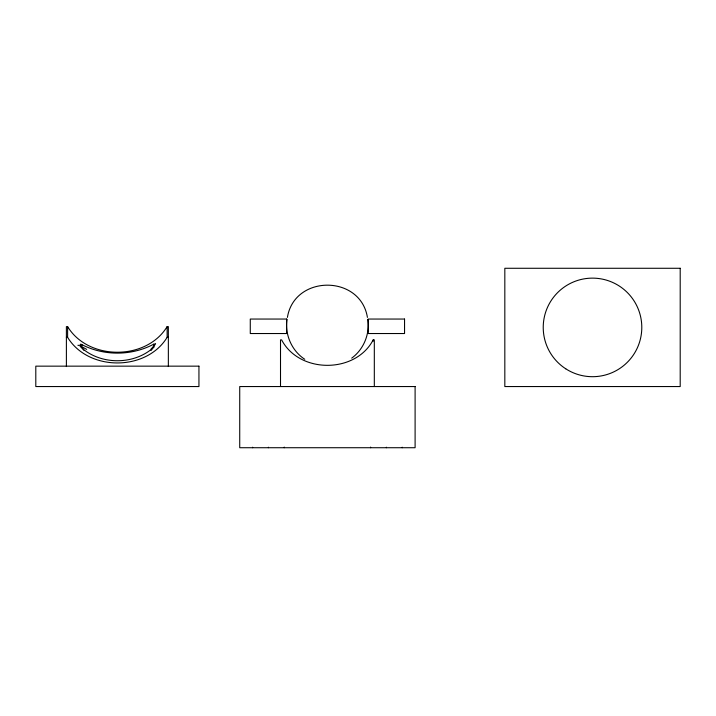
<?xml version="1.0" encoding="UTF-8"?>
<svg xmlns="http://www.w3.org/2000/svg" width="716" height="716" viewBox="0 0 716 716"><rect width="100%" height="100%" fill="white"/><g stroke="black" fill="none" stroke-linecap="round" stroke-linejoin="round"><path stroke-width="1.07" d="M287.071 319.39C284.646 334.64 291.824 350.84 304.756 359.28M287.411 317.412C294.339 274.434 360.488 274.434 367.415 317.412M154.388 344.521L153.403 346.499M154.271 344.781L153.985 345.372M374.316 386.55L374.316 339.876L373.197 339.876C355.413 373.815 299.404 373.815 281.63 339.876L280.511 339.876L280.511 386.55M168.35 366.574L168.35 326.621L167.132 326.621C146.359 360.775 88.381 360.775 67.608 326.621L66.391 326.621L66.391 366.574M167.132 326.621L167.132 337.325C146.359 371.479 88.381 371.479 67.608 337.325L67.608 326.621M154.262 346.821C134.689 365.285 100.58 365.357 80.81 347.162M351.708 358.134C363.639 349.453 370.056 333.96 367.755 319.39M153.698 344.199C131.332 356.085 103.408 356.094 81.033 344.199M66.391 337.325L67.608 337.325M167.132 337.325L168.35 337.325M81.329 346.499L80.29 344.387M402.204 447.214L402.204 447.724M386.398 447.214L386.398 447.724M373.197 339.876L373.197 341.219M370.593 447.088L370.593 447.724M284.234 447.088L284.234 447.724M268.428 447.214L268.428 447.724M252.623 447.214L252.623 447.724M154.029 343.94A11.214 1.074 -36.5 0 1 154.226 344.494M80.246 344.306A11.214 0.985 34 0 1 82.268 345.148M77.901 345.282A23.628 1.683 32.5 0 1 86.69 349.39M155.56 343.501A23.503 2.184 -38.6 0 1 151.103 348.898M153.564 346.598A36.668 34.708 46.5 0 1 151.094 350.428M83.87 350.267A36.668 34.52 -59.8 0 1 81.508 346.401M680.2 268.276L504.825 268.276L504.825 386.55L680.2 386.55L680.2 268.276M286.579 319.05L250.278 319.05L250.278 333.531L286.579 333.531L286.579 319.05M404.549 319.05L368.248 319.05L368.248 333.531L404.549 333.531L404.549 319.05M198.941 366.153L35.8 366.153L35.8 386.55L198.941 386.55L198.941 366.153M415.101 386.55L239.726 386.55L239.726 447.724L415.101 447.724L415.101 386.55M565.747 368.794A49.279 49.279 0 0 0 641.733 329.906A49.279 49.279 0 0 0 570.061 283.545A49.279 49.279 0 0 0 565.747 368.794"/></g></svg>
